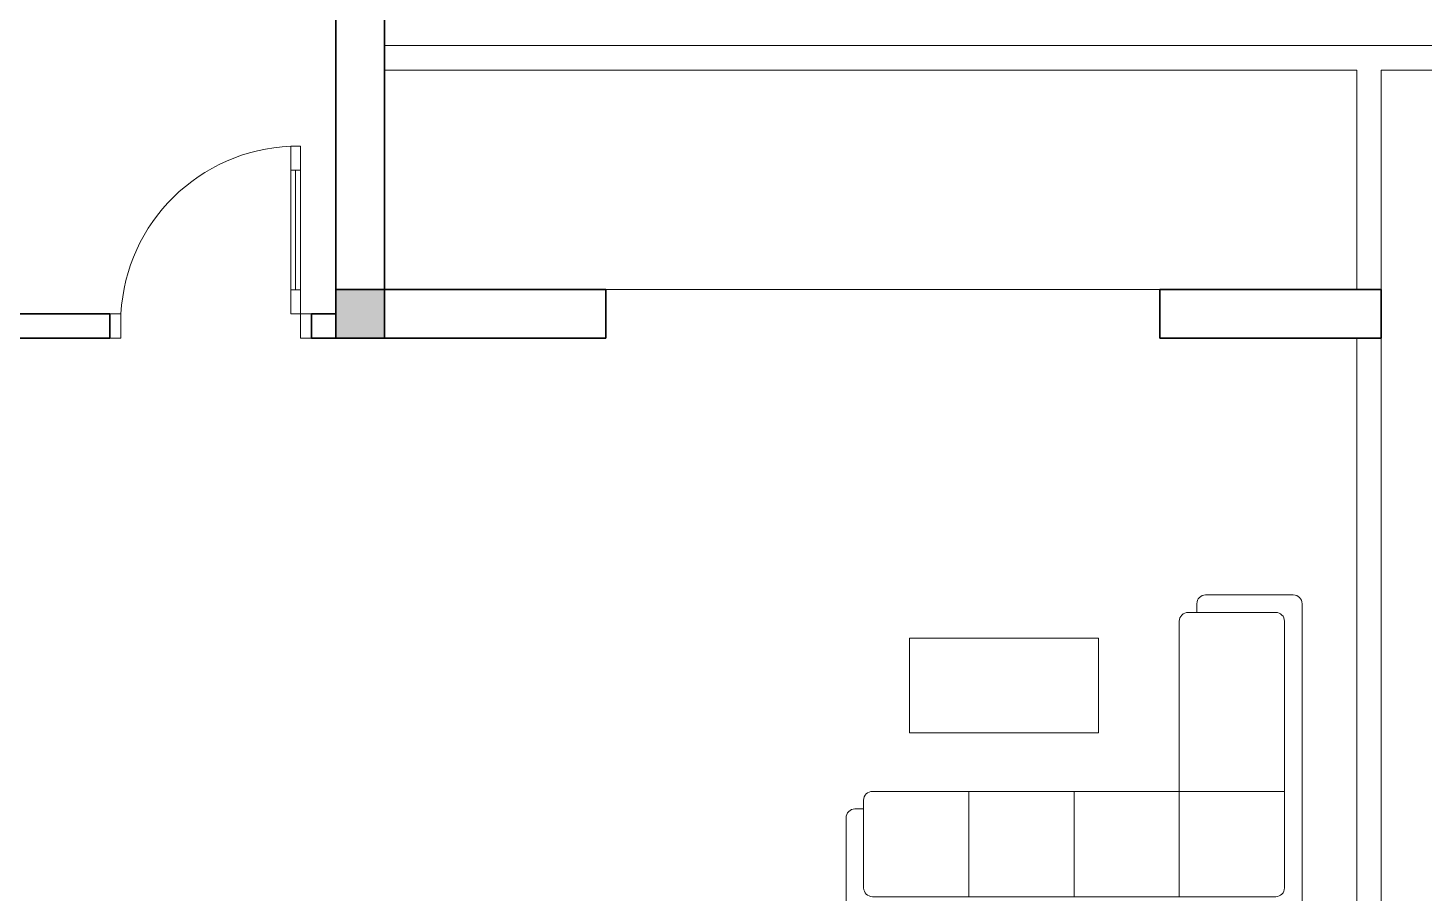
# Model space of a CAD drawing. Header units: millimetres. Extents: x -529782 to -142003, y -492574 to -273331.
# Drawn here: x -454818 to -448515, y -343731 to -339826 of the extents above; entities that cross this region are included whole.
import ezdxf

# ---------------------------------------------------------------- set-up
doc = ezdxf.new("R2010")
doc.units = ezdxf.units.MM
doc.header["$LTSCALE"] = 500
doc.header["$MEASUREMENT"] = 0
for name, color, linetype, lineweight in [('1.cat 30', 30, 'CONTINUOUS', 35), ('1.cot', 2, 'CONTINUOUS', 35), ('4.dim 08', 8, 'CONTINUOUS', 13), ('CA.dim 08', 251, 'CONTINUOUS', 13), ('noithat', 15, 'CONTINUOUS', 9)]:
    doc.layers.add(name, color=color, linetype=linetype, lineweight=lineweight)

# ---------------------------------------------------------------- blocks, each defined once
blk = doc.blocks.new('A$C547F5936')
at = {"layer": 'noithat'}
for p, q in [((1223.749992698431, 1557.416313473135), (55.62199917435646, 1557.416313473135)), ((2836.836076870561, 1557.458222828805), (778.749992698431, 1557.458222828805)), ((-7.301568984985352e-06, 1501.794307000935), (-7.301568984985352e-06, -411.800029680133)), ((1223.749992698431, 1446.17230052501), (166.8660121262074, 1446.17230052501)), ((778.7080833464861, -300.5560167320074), (778.7080833464861, 1446.17230052501)), ((2725.59206391871, 1446.21420988068), (889.999992698431, 1446.21420988068)), ((1446.249992698431, 1446.208222828805), (1446.249992698431, 778.7082228288054)), ((2113.749992698431, 1446.21420988068), (2113.749992698431, 778.7501321844757)), ((2892.458083346486, 945.6161516085267), (2892.458083346486, 1501.836216356605)), ((111.2440056502819, 1390.550294052809), (111.2440056502819, -300.5560167320074)), ((2781.214070394635, 834.3721386604011), (2781.214070394635, 1390.59220340848)), ((2781.214070394635, 889.9941451363266), (2836.836076870561, 889.9941451363266)), ((111.2440056502819, 778.7501321844757), (2725.59206391871, 778.7501321844757)), ((111.2440056502819, 778.7082228288054), (778.7080833464861, 778.7082228288054)), ((1291.249992698431, 407.5001321844757), (2491.249992698431, 407.5001321844753)), ((1291.249992698431, -192.4998678155243), (1291.249992698431, 407.5001321844757)), ((2491.249992698431, 407.5001321844753), (2491.249992698431, -192.4998678155247)), ((2491.249992698431, -192.4998678155247), (1291.249992698431, -192.4998678155243)), ((166.8660121262074, -356.1780232042075), (723.0860768705606, -356.1780232042075)), ((667.4640703946352, -411.800029680133), (667.4640703946352, -356.1780232042075)), ((55.62199917435646, -467.4220361560584), (611.8420639187098, -467.4220361560584))]:
    blk.add_line(p, q, dxfattribs=at)
for centre, radius, start, end in [((55.62199917435646, 1501.794307000935), 55.62200647461214, 90, 180), ((2836.836076870561, 1501.836216356605), 55.6220064746376, 0, 90), ((166.8660121262074, 1390.550294052809), 55.62200647461214, 90, 180), ((2725.59206391871, 1390.59220340848), 55.62200647461577, 0, 90), ((2836.836076870561, 945.6161516085267), 55.62200647462305, 270, 0), ((2725.59206391871, 834.3721386604011), 55.62200647461577, 270, 0), ((166.8660121262074, -300.5560167320074), 55.62200647460122, 180, 270), ((723.0860768705606, -300.5560167320074), 55.62200647462305, 270, 0), ((55.62199917435646, -411.800029680133), 55.62200647461577, 180, 270), ((611.8420639187098, -411.800029680133), 55.62200647461577, 270, 0)]:
    blk.add_arc(centre, radius, start, end, dxfattribs=at)
blk = doc.blocks.new('A$C1A9D127A')
at = {"layer": 'noithat', "color": 135, "linetype": 'Continuous'}
for p, q in [((49.99985728343017, 109.9998206971213), (-0.0001427165698260069, 109.9998206971213)), ((-0.0001427165698260069, 109.9998206971213), (-0.0001427165698260069, -0.000179302878677845)), ((49.99985728343017, -0.000179302878677845), (49.99985728343017, 109.9998206971213)), ((-0.0001427165698260069, -0.000179302878677845), (49.99985728343017, -0.000179302878677845))]:
    blk.add_line(p, q, dxfattribs=at)
blk = doc.blocks.new('A$C2BDB356E')
at = {"layer": 'noithat', "color": 135, "linetype": 'Continuous'}
for p, q in [((0.0007344302721321583, 599.9999563574092), (0.0007344302721321583, 699.9999563574092)), ((0.0007344302721321583, 699.9999563574092), (40.00073443027213, 699.9999563574092)), ((40.00073443027213, 699.9999563574092), (40.00073443027213, 599.9999563574092)), ((40.00073443027213, 599.9999563574092), (0.0007344302721321583, 599.9999563574092)), ((0.0007344302721321583, 99.99995635740925), (0.0007344302721321583, -4.364259075373411e-05)), ((40.00073443027213, 99.99995635740925), (0.0007344302721321583, 99.99995635740925)), ((40.00073443027213, -4.364259075373411e-05), (40.00073443027213, 99.99995635740925)), ((0.0007344302721321583, -4.364259075373411e-05), (40.00073443027213, -4.364259075373411e-05))]:
    blk.add_line(p, q, dxfattribs=at)
at = {"layer": 'noithat', "color": 8, "linetype": 'Continuous'}
for p, q in [((0.0007344302721321583, 99.99995635740925), (0.0007344302721321583, 599.9999563574092)), ((20.00073443027213, 599.9999563574092), (20.00073443027213, 99.99995635740925)), ((40.00073443027213, 599.9999563574092), (40.00073443027213, 99.99995635740925))]:
    blk.add_line(p, q, dxfattribs=at)
at = {"layer": 'noithat', "color": 1, "linetype": 'Continuous'}
blk.add_arc((10.18820847296689, 740.3098040898665), 740.9098847954065, 272.306074052381, 356.8812333185894, dxfattribs=at)

msp = doc.modelspace()

# ---------------------------------------------------------------- hatches: boundary and pattern name
at = {"layer": '1.cot'}
msp.add_hatch(color=256, dxfattribs=at).paths.add_polyline_path([(-453208.2541006916, -341006.0464328589), (-453428.2541006916, -341006.0464328589), (-453428.2541006916, -341226.0464328589), (-453208.2541006916, -341226.0464328589)])

# ---------------------------------------------------------------- linework, layer by layer
at = {"layer": '1.cat 30'}
for p, q in [((-452208.2541006918, -341006.0464328588), (-452208.2541006918, -341226.0464328588)), ((-449708.2541006918, -341006.0464328588), (-449708.2541006918, -341226.0464328588)), ((-458518.2541006918, -341116.0464328589), (-454448.2541006918, -341116.0464328587)), ((-454448.2541006918, -341226.0464328588), (-454448.2541006918, -341116.0464328589)), ((-453538.2541006918, -341116.0464328588), (-453428.2541006918, -341116.0464328588)), ((-453538.2541006918, -341226.0464328588), (-453538.2541006918, -341116.0464328588)), ((-458408.2541006918, -341226.0464328589), (-454448.2541006918, -341226.0464328588))]:
    msp.add_line(p, q, dxfattribs=at)
for points in [[(-452208.2541006918, -341006.0464328588), (-453208.2541006918, -341006.0464328588), (-453208.2541006918, -337216.0464328588)], [(-453428.2541006918, -341116.0464328588), (-453428.2541006918, -337436.0464328588), (-453963.2541006918, -337436.0464328588)], [(-448708.2541006918, -341006.0464328588), (-449708.2541006918, -341006.0464328588)], [(-448708.2541006918, -341006.0464328588), (-448708.2541006917, -341226.0464328588), (-449708.2541006918, -341226.0464328588)], [(-452208.2541006918, -341226.0464328588), (-453538.2541006918, -341226.0464328587)]]:
    msp.add_lwpolyline(points, dxfattribs=at)
at = {"layer": '1.cot'}
msp.add_lwpolyline([(-453428.2541006916, -341226.0464328589), (-453208.2541006916, -341226.0464328589), (-453208.2541006916, -341006.0464328589), (-453428.2541006916, -341006.0464328589)], close=True, dxfattribs=at)
at = {"layer": '4.dim 08'}
msp.add_line((-453208.2541006918, -339906.0464328588), (-447508.2541006918, -339906.0464328588), dxfattribs=at)
for points in [[(-453208.2541006918, -339906.0464328588), (-447508.2541006918, -339906.0464328588)], [(-453208.2541006918, -340016.0464328588), (-448818.2541006918, -340016.0464328588)], [(-448708.2541006918, -340016.0464328588), (-447618.2541006918, -340016.0464328588), (-447618.2541006917, -343826.0464328587)]]:
    msp.add_lwpolyline(points, dxfattribs=at)
at = {"layer": 'CA.dim 08'}
for p, q in [((-448818.2541006918, -341006.0464328588), (-448818.2541006918, -340016.0464328588)), ((-448708.2541006918, -341006.0464328588), (-448708.2541006918, -340016.0464328588)), ((-449708.2541006918, -341006.0464328588), (-452208.2541006918, -341006.0464328588)), ((-448818.2541006918, -341226.0464328588), (-448818.2541006918, -343826.0464328587)), ((-448708.2541006918, -341226.0464328588), (-448708.2541006918, -343826.0464328587))]:
    msp.add_line(p, q, dxfattribs=at)

# ---------------------------------------------------------------- block references
at = {"layer": 'noithat', "rotation": 180}
for name, p, xscale, yscale, zscale in [('A$C2BDB356E', (-453588.2533075071, -340360.0464799928), 1.07999999995809, 1.07999999995809, 1.08), ('A$C547F5936', (-449065.5900468509, -342717.6434099237), 0.7116934715304524, 0.7116934716468677, 0.711693471586404)]:
    msp.add_blockref(name, p, dxfattribs=dict(at, xscale=xscale, yscale=yscale, zscale=zscale))
for p in [(-454398.2542434083, -341116.0466121617), (-453538.2542434083, -341116.0466121617)]:
    msp.add_blockref('A$C1A9D127A', p, dxfattribs=at)

doc.saveas('drawing.dxf')
